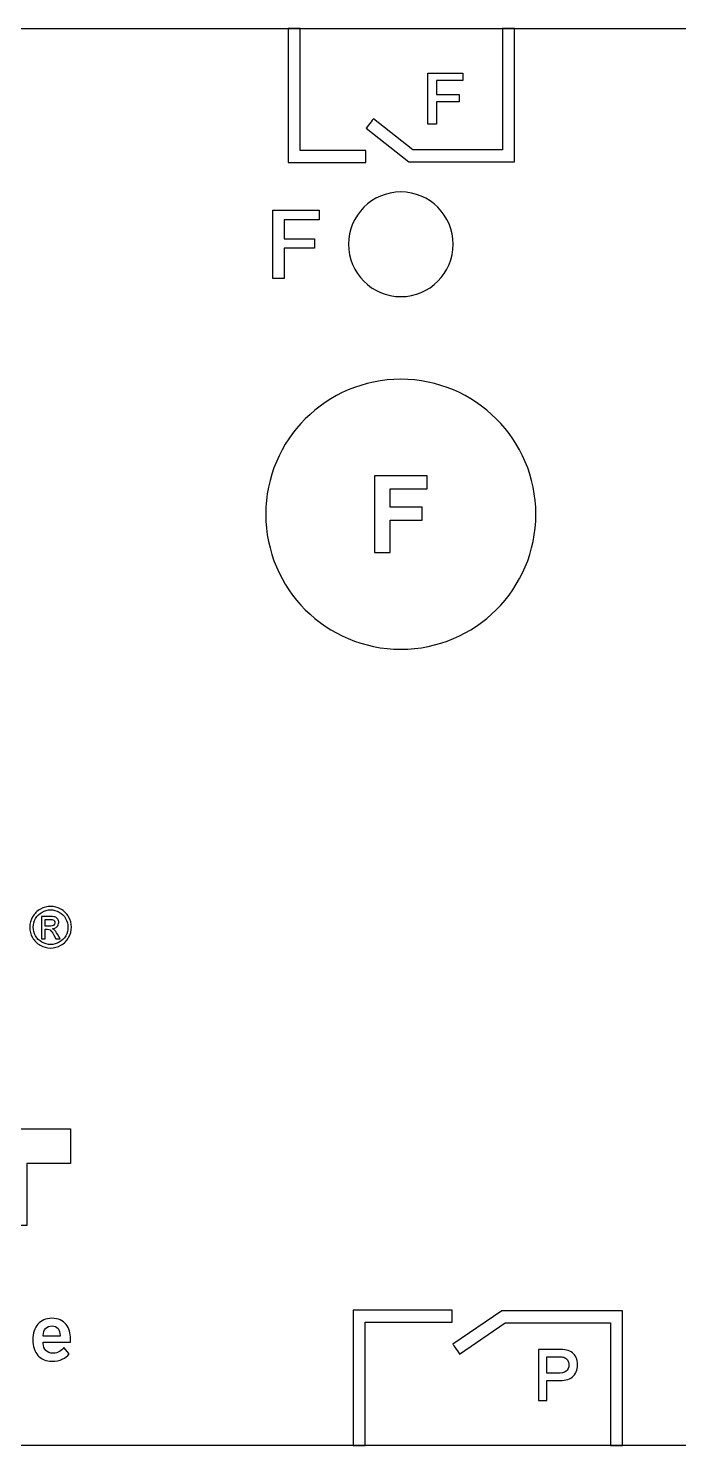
# Model space of a CAD drawing. Header units: millimetres. Extents: x 2151 to 5908, y -441 to 3322.
# Drawn here: x 3090.08 to 3109.34, y 3216.45 to 3258.45 of the extents above; entities that cross this region are included whole.
import ezdxf

# ---------------------------------------------------------------- set-up
doc = ezdxf.new("R2010")
doc.units = ezdxf.units.MM
doc.layers.add('Beschriftung', color=7, linetype='Continuous')
doc.layers.add('Gehäuse', color=7, linetype='Continuous')

# ---------------------------------------------------------------- blocks, each defined once
blk = doc.blocks.new('Gehäuse_12_TE1')
at = {"layer": 'Gehäuse'}
blk.add_lwpolyline([(2.5, 66.5), (213.5, 66.5), (213.5, 24.5), (2.5, 24.5)], close=True, dxfattribs=at)
blk = doc.blocks.new('AKS-2416.03')
at = {"layer": 'Beschriftung'}
for points, knots in [([(79.2615, 66.5), (79.2615, 66.5), (79.6145, 66.5), (79.6145, 66.5), (79.6145, 66.5), (79.6145, 66.5), (79.6145, 62.8807), (79.6145, 62.8807), (79.6145, 62.8807), (79.6145, 62.8807), (81.5606, 62.8807), (81.5606, 62.8807), (81.5606, 62.8807), (81.5606, 62.8807), (81.5606, 62.5279), (81.5606, 62.5279), (81.5606, 62.5279), (81.5606, 62.5279), (79.2615, 62.5279), (79.2615, 62.5279), (79.2615, 62.5279), (79.2615, 62.5279), (79.2615, 66.5), (79.2615, 66.5)], [0, 0, 0, 0, 0.1428571, 0.1428571, 0.1428571, 0.1428572, 0.2857143, 0.2857143, 0.2857143, 0.2857143, 0.4285714, 0.4285714, 0.4285714, 0.4285714, 0.5714286, 0.5714286, 0.5714286, 0.5714286, 0.7142857, 0.7142857, 0.7142857, 0.7142857, 1, 1, 1, 1]), ([(85.6115, 66.5), (85.6115, 66.5), (85.9645, 66.5), (85.9645, 66.5), (85.9645, 66.5), (85.9645, 66.5), (85.9645, 62.5463), (85.9645, 62.5463), (85.9645, 62.5463), (85.9645, 62.5463), (82.8368, 62.5463), (82.8368, 62.5463), (82.8368, 62.5463), (82.8368, 62.5463), (81.5694, 63.541), (81.5694, 63.541), (81.5694, 63.541), (81.5694, 63.541), (81.7872, 63.818), (81.7872, 63.818), (81.7872, 63.818), (81.7872, 63.818), (82.958, 62.8991), (82.958, 62.8991), (82.958, 62.8991), (82.958, 62.8991), (85.6115, 62.8991), (85.6115, 62.8991), (85.6115, 62.8991), (85.6115, 62.8991), (85.6115, 66.5), (85.6115, 66.5)], [0, 0, 0, 0, 0.1111111, 0.1111111, 0.1111111, 0.1111111, 0.2222222, 0.2222222, 0.2222222, 0.2222222, 0.3333333, 0.3333333, 0.3333333, 0.3333333, 0.4444444, 0.4444444, 0.4444444, 0.4444445, 0.5555556, 0.5555556, 0.5555556, 0.5555556, 0.6666667, 0.6666667, 0.6666667, 0.6666667, 0.7777778, 0.7777778, 0.7777778, 0.7777778, 1, 1, 1, 1]), ([(83.403, 63.6564), (83.403, 63.6564), (83.6527, 63.6564), (83.6527, 63.6564), (83.6527, 63.6564), (83.6527, 63.6564), (83.6527, 64.3252), (83.6527, 64.3252), (83.6527, 64.3252), (83.6527, 64.3252), (84.328, 64.3252), (84.328, 64.3252), (84.328, 64.3252), (84.328, 64.3252), (84.328, 64.539), (84.328, 64.539), (84.328, 64.539), (84.328, 64.539), (83.6527, 64.539), (83.6527, 64.539), (83.6527, 64.539), (83.6527, 64.539), (83.6527, 64.9581), (83.6527, 64.9581), (83.6527, 64.9581), (83.6527, 64.9581), (84.4338, 64.9581), (84.4338, 64.9581), (84.4338, 64.9581), (84.4338, 64.9581), (84.4338, 65.1719), (84.4338, 65.1719), (84.4338, 65.1719), (84.4338, 65.1719), (83.403, 65.1719), (83.403, 65.1719), (83.403, 65.1719), (83.403, 65.1719), (83.403, 63.6564), (83.403, 63.6564)], [0, 0, 0, 0, 0.0909091, 0.0909091, 0.0909091, 0.0909091, 0.1818182, 0.1818182, 0.1818182, 0.1818182, 0.2727273, 0.2727273, 0.2727273, 0.2727273, 0.3636364, 0.3636364, 0.3636364, 0.3636364, 0.4545455, 0.4545455, 0.4545455, 0.4545455, 0.5454545, 0.5454545, 0.5454545, 0.5454546, 0.6363636, 0.6363636, 0.6363636, 0.6363636, 0.7272727, 0.7272727, 0.7272727, 0.7272727, 0.8181818, 0.8181818, 0.8181818, 0.8181818, 1, 1, 1, 1]), ([(82.599, 61.6505), (83.4548, 61.6505), (84.149, 60.9564), (84.149, 60.1005), (84.149, 60.1005), (84.149, 59.2446), (83.4548, 58.5505), (82.599, 58.5505), (82.599, 58.5505), (81.7432, 58.5505), (81.049, 59.2446), (81.049, 60.1005), (81.049, 60.1005), (81.049, 60.9564), (81.7432, 61.6505), (82.599, 61.6505)], [0, 0, 0, 0, 0.2, 0.2, 0.2, 0.2, 0.4, 0.4, 0.4, 0.4, 0.6, 0.6, 0.6, 0.6, 1, 1, 1, 1]), ([(78.8078, 59.0901), (78.8078, 59.0901), (79.1408, 59.0901), (79.1408, 59.0901), (79.1408, 59.0901), (79.1408, 59.0901), (79.1408, 59.9819), (79.1408, 59.9819), (79.1408, 59.9819), (79.1408, 59.9819), (80.0411, 59.9819), (80.0411, 59.9819), (80.0411, 59.9819), (80.0411, 59.9819), (80.0411, 60.2669), (80.0411, 60.2669), (80.0411, 60.2669), (80.0411, 60.2669), (79.1408, 60.2669), (79.1408, 60.2669), (79.1408, 60.2669), (79.1408, 60.2669), (79.1408, 60.8257), (79.1408, 60.8257), (79.1408, 60.8257), (79.1408, 60.8257), (80.1822, 60.8257), (80.1822, 60.8257), (80.1822, 60.8257), (80.1822, 60.8257), (80.1822, 61.1108), (80.1822, 61.1108), (80.1822, 61.1108), (80.1822, 61.1108), (78.8078, 61.1108), (78.8078, 61.1108), (78.8078, 61.1108), (78.8078, 61.1108), (78.8078, 59.0901), (78.8078, 59.0901)], [0, 0, 0, 0, 0.0909091, 0.0909091, 0.0909091, 0.0909091, 0.1818182, 0.1818182, 0.1818182, 0.1818182, 0.2727273, 0.2727273, 0.2727273, 0.2727273, 0.3636364, 0.3636364, 0.3636364, 0.3636364, 0.4545455, 0.4545455, 0.4545455, 0.4545455, 0.5454545, 0.5454545, 0.5454545, 0.5454546, 0.6363636, 0.6363636, 0.6363636, 0.6363636, 0.7272727, 0.7272727, 0.7272727, 0.7272727, 0.8181818, 0.8181818, 0.8181818, 0.8181818, 1, 1, 1, 1]), ([(82.5989, 56.1006), (84.8078, 56.1006), (86.599, 54.3093), (86.599, 52.1007), (86.599, 52.1007), (86.599, 49.8919), (84.8078, 48.1006), (82.5989, 48.1006), (82.5989, 48.1006), (80.3902, 48.1006), (78.599, 49.8919), (78.599, 52.1007), (78.599, 52.1007), (78.599, 54.3093), (80.3902, 56.1006), (82.5989, 56.1006)], [0, 0, 0, 0, 0.2, 0.2, 0.2, 0.2, 0.4, 0.4, 0.4, 0.4, 0.6, 0.6, 0.6, 0.6, 1, 1, 1, 1]), ([(81.8198, 50.9642), (81.8198, 50.9642), (81.8198, 53.237), (81.8198, 53.237), (81.8198, 53.237), (81.8198, 53.237), (83.3782, 53.237), (83.3782, 53.237), (83.3782, 53.237), (83.3782, 53.237), (83.3782, 52.8523), (83.3782, 52.8523), (83.3782, 52.8523), (83.3782, 52.8523), (82.2791, 52.8523), (82.2791, 52.8523), (82.2791, 52.8523), (82.2791, 52.8523), (82.2791, 52.3146), (82.2791, 52.3146), (82.2791, 52.3146), (82.2791, 52.3146), (83.2279, 52.3146), (83.2279, 52.3146), (83.2279, 52.3146), (83.2279, 52.3146), (83.2279, 51.9299), (83.2279, 51.9299), (83.2279, 51.9299), (83.2279, 51.9299), (82.2791, 51.9299), (82.2791, 51.9299), (82.2791, 51.9299), (82.2791, 51.9299), (82.2791, 50.9642), (82.2791, 50.9642), (82.2791, 50.9642), (82.2791, 50.9642), (81.8198, 50.9642), (81.8198, 50.9642)], [0, 0, 0, 0, 0.0909091, 0.0909091, 0.0909091, 0.0909091, 0.1818182, 0.1818182, 0.1818182, 0.1818182, 0.2727273, 0.2727273, 0.2727273, 0.2727273, 0.3636364, 0.3636364, 0.3636364, 0.3636364, 0.4545455, 0.4545455, 0.4545455, 0.4545455, 0.5454545, 0.5454545, 0.5454545, 0.5454546, 0.6363636, 0.6363636, 0.6363636, 0.6363636, 0.7272727, 0.7272727, 0.7272727, 0.7272727, 0.8181818, 0.8181818, 0.8181818, 0.8181818, 1, 1, 1, 1]), ([(72.2268, 40.4796), (72.3303, 40.4796), (72.4305, 40.453), (72.5294, 40.3994), (72.5294, 40.3994), (72.6279, 40.3474), (72.7048, 40.2706), (72.7602, 40.1719), (72.7602, 40.1719), (72.8153, 40.0734), (72.842, 39.9696), (72.842, 39.8625), (72.842, 39.8625), (72.842, 39.7571), (72.8153, 39.6553), (72.7602, 39.5567), (72.7602, 39.5567), (72.7066, 39.4596), (72.6314, 39.3827), (72.5327, 39.3291), (72.5327, 39.3291), (72.4357, 39.2741), (72.3338, 39.2472), (72.2268, 39.2472), (72.2268, 39.2472), (72.1198, 39.2472), (72.0176, 39.2741), (71.9189, 39.3291), (71.9189, 39.3291), (71.8222, 39.3827), (71.7451, 39.4596), (71.6916, 39.5567), (71.6916, 39.5567), (71.6364, 39.6553), (71.6097, 39.7571), (71.6097, 39.8625), (71.6097, 39.8625), (71.6097, 39.9696), (71.6379, 40.0734), (71.6934, 40.1719), (71.6934, 40.1719), (71.7483, 40.2706), (71.8253, 40.3474), (71.9238, 40.3994), (71.9238, 40.3994), (72.0227, 40.453), (72.1231, 40.4796), (72.2268, 40.4796)], [0, 0, 0, 0, 0.0769231, 0.0769231, 0.0769231, 0.0769231, 0.1538462, 0.1538462, 0.1538462, 0.1538462, 0.2307692, 0.2307692, 0.2307692, 0.2307692, 0.3076923, 0.3076923, 0.3076923, 0.3076923, 0.3846154, 0.3846154, 0.3846154, 0.3846154, 0.4615385, 0.4615385, 0.4615385, 0.4615385, 0.5384615, 0.5384615, 0.5384615, 0.5384615, 0.6153846, 0.6153846, 0.6153846, 0.6153846, 0.6923077, 0.6923077, 0.6923077, 0.6923077, 0.7692308, 0.7692308, 0.7692308, 0.7692308, 0.8461538, 0.8461538, 0.8461538, 0.8461539, 1, 1, 1, 1]), ([(72.2268, 40.3776), (72.1398, 40.3776), (72.0562, 40.3559), (71.9744, 40.3109), (71.9744, 40.3109), (71.8923, 40.2672), (71.8271, 40.2038), (71.7819, 40.1201), (71.7819, 40.1201), (71.7351, 40.0382), (71.7115, 39.953), (71.7115, 39.8625), (71.7115, 39.8625), (71.7115, 39.7741), (71.7351, 39.6887), (71.7805, 39.6086), (71.7805, 39.6086), (71.8253, 39.5266), (71.8889, 39.4629), (71.971, 39.4177), (71.971, 39.4177), (72.0527, 39.3728), (72.1383, 39.3492), (72.2268, 39.3492), (72.2268, 39.3492), (72.3153, 39.3492), (72.4005, 39.3728), (72.4825, 39.4177), (72.4825, 39.4177), (72.5644, 39.4629), (72.6279, 39.5266), (72.6731, 39.6086), (72.6731, 39.6086), (72.7184, 39.6887), (72.7399, 39.7741), (72.7399, 39.8625), (72.7399, 39.8625), (72.7399, 39.953), (72.7166, 40.0382), (72.6714, 40.1201), (72.6714, 40.1201), (72.6246, 40.2038), (72.5611, 40.2672), (72.4792, 40.3109), (72.4792, 40.3109), (72.3972, 40.3559), (72.3119, 40.3776), (72.2268, 40.3776)], [0, 0, 0, 0, 0.0769231, 0.0769231, 0.0769231, 0.0769231, 0.1538462, 0.1538462, 0.1538462, 0.1538462, 0.2307692, 0.2307692, 0.2307692, 0.2307692, 0.3076923, 0.3076923, 0.3076923, 0.3076923, 0.3846154, 0.3846154, 0.3846154, 0.3846154, 0.4615385, 0.4615385, 0.4615385, 0.4615385, 0.5384615, 0.5384615, 0.5384615, 0.5384615, 0.6153846, 0.6153846, 0.6153846, 0.6153846, 0.6923077, 0.6923077, 0.6923077, 0.6923077, 0.7692308, 0.7692308, 0.7692308, 0.7692308, 0.8461538, 0.8461538, 0.8461538, 0.8461539, 1, 1, 1, 1]), ([(71.9559, 39.5232), (71.9559, 39.5232), (71.9559, 40.1853), (71.9559, 40.1853), (71.9559, 40.1853), (71.9559, 40.1853), (72.1831, 40.1853), (72.1831, 40.1853), (72.1831, 40.1853), (72.2619, 40.1853), (72.3187, 40.1786), (72.3537, 40.167), (72.3537, 40.167), (72.3888, 40.1552), (72.4156, 40.1335), (72.4374, 40.1034), (72.4374, 40.1034), (72.4574, 40.0734), (72.4675, 40.0399), (72.4675, 40.0064), (72.4675, 40.0064), (72.4675, 39.9579), (72.4509, 39.916), (72.4156, 39.8792), (72.4156, 39.8792), (72.3806, 39.8441), (72.3354, 39.8241), (72.2767, 39.8192), (72.2767, 39.8192), (72.3004, 39.8091), (72.3202, 39.7973), (72.3338, 39.7842), (72.3338, 39.7842), (72.3604, 39.7589), (72.394, 39.7137), (72.4324, 39.6535), (72.4324, 39.6535), (72.4324, 39.6535), (72.5127, 39.5232), (72.5127, 39.5232), (72.5127, 39.5232), (72.5127, 39.5232), (72.3821, 39.5232), (72.3821, 39.5232), (72.3821, 39.5232), (72.3821, 39.5232), (72.3237, 39.6268), (72.3237, 39.6268), (72.3237, 39.6268), (72.2767, 39.7104), (72.24, 39.7605), (72.2118, 39.7824), (72.2118, 39.7824), (72.1914, 39.7973), (72.163, 39.8042), (72.1263, 39.8042), (72.1263, 39.8042), (72.1263, 39.8042), (72.0629, 39.8042), (72.0629, 39.8042), (72.0629, 39.8042), (72.0629, 39.8042), (72.0629, 39.5232), (72.0629, 39.5232), (72.0629, 39.5232), (72.0629, 39.5232), (71.9559, 39.5232), (71.9559, 39.5232)], [0, 0, 0, 0, 0.0555556, 0.0555556, 0.0555556, 0.0555556, 0.1111111, 0.1111111, 0.1111111, 0.1111111, 0.1666667, 0.1666667, 0.1666667, 0.1666667, 0.2222222, 0.2222222, 0.2222222, 0.2222222, 0.2777778, 0.2777778, 0.2777778, 0.2777778, 0.3333333, 0.3333333, 0.3333333, 0.3333333, 0.3888889, 0.3888889, 0.3888889, 0.3888889, 0.4444444, 0.4444444, 0.4444444, 0.4444445, 0.5, 0.5, 0.5, 0.5, 0.5555556, 0.5555556, 0.5555556, 0.5555556, 0.6111111, 0.6111111, 0.6111111, 0.6111111, 0.6666667, 0.6666667, 0.6666667, 0.6666667, 0.7222222, 0.7222222, 0.7222222, 0.7222222, 0.7777778, 0.7777778, 0.7777778, 0.7777778, 0.8333333, 0.8333333, 0.8333333, 0.8333333, 0.8888889, 0.8888889, 0.8888889, 0.8888889, 1, 1, 1, 1]), ([(72.0629, 39.8961), (72.0629, 39.8961), (72.1931, 39.8961), (72.1931, 39.8961), (72.1931, 39.8961), (72.255, 39.8961), (72.2969, 39.9061), (72.3202, 39.9244), (72.3202, 39.9244), (72.3421, 39.9428), (72.3537, 39.9663), (72.3537, 39.9962), (72.3537, 39.9962), (72.3537, 40.0165), (72.3487, 40.0333), (72.3372, 40.0499), (72.3372, 40.0499), (72.3271, 40.0648), (72.3119, 40.0766), (72.292, 40.0833), (72.292, 40.0833), (72.2735, 40.0916), (72.2366, 40.0951), (72.1849, 40.0951), (72.1849, 40.0951), (72.1849, 40.0951), (72.0629, 40.0951), (72.0629, 40.0951), (72.0629, 40.0951), (72.0629, 40.0951), (72.0629, 39.8961), (72.0629, 39.8961)], [0, 0, 0, 0, 0.1111111, 0.1111111, 0.1111111, 0.1111111, 0.2222222, 0.2222222, 0.2222222, 0.2222222, 0.3333333, 0.3333333, 0.3333333, 0.3333333, 0.4444444, 0.4444444, 0.4444444, 0.4444445, 0.5555556, 0.5555556, 0.5555556, 0.5555556, 0.6666667, 0.6666667, 0.6666667, 0.6666667, 0.7777778, 0.7777778, 0.7777778, 0.7777778, 1, 1, 1, 1]), ([(69.0575, 33.8901), (69.0575, 33.8901), (69.0575, 32.861), (69.0575, 32.861), (69.0575, 32.861), (69.0575, 32.861), (70.0253, 32.861), (70.0421, 32.861), (70.0421, 32.861), (70.2356, 32.863), (70.3774, 32.7075), (70.3774, 32.5346), (70.3774, 32.5346), (70.3774, 32.3706), (70.3774, 31.025), (70.3774, 31.025), (70.3774, 31.025), (70.3774, 31.025), (71.5225, 31.025), (71.5225, 31.025), (71.5225, 31.025), (71.5225, 31.025), (71.5225, 32.8578), (71.5225, 32.8578), (71.5225, 32.8578), (71.5225, 32.8578), (72.8186, 32.8578), (72.8186, 32.8578), (72.8186, 32.8578), (72.8186, 32.8578), (72.8186, 33.8901), (72.8186, 33.8901), (72.8186, 33.8901), (72.8186, 33.8901), (69.0575, 33.8901), (69.0575, 33.8901)], [0, 0, 0, 0, 0.1, 0.1, 0.1, 0.1, 0.2, 0.2, 0.2, 0.2, 0.3, 0.3, 0.3, 0.3, 0.4, 0.4, 0.4, 0.4, 0.5, 0.5, 0.5, 0.5, 0.6, 0.6, 0.6, 0.6, 0.7, 0.7, 0.7, 0.7, 0.8, 0.8, 0.8, 0.8, 1, 1, 1, 1]), ([(72.2726, 27), (72.1824, 27), (72.102, 27.0152), (72.0311, 27.0455), (72.0311, 27.0455), (71.9605, 27.0759), (71.9006, 27.1186), (71.8516, 27.1738), (71.8516, 27.1738), (71.8026, 27.229), (71.7649, 27.2958), (71.7384, 27.3743), (71.7384, 27.3743), (71.7121, 27.4528), (71.6988, 27.5412), (71.6988, 27.6391), (71.6988, 27.6391), (71.6988, 27.7355), (71.7116, 27.8225), (71.7373, 27.9003), (71.7373, 27.9003), (71.7629, 27.978), (71.7999, 28.0446), (71.8481, 28.0998), (71.8481, 28.0998), (71.8963, 28.1549), (71.9554, 28.1977), (72.0253, 28.2281), (72.0253, 28.2281), (72.0953, 28.2584), (72.1746, 28.2735), (72.2633, 28.2735), (72.2633, 28.2735), (72.3582, 28.2735), (72.4405, 28.2572), (72.5105, 28.2245), (72.5105, 28.2245), (72.5805, 28.1919), (72.638, 28.1476), (72.6831, 28.0915), (72.6831, 28.0915), (72.7282, 28.0356), (72.762, 27.9707), (72.7845, 27.8969), (72.7845, 27.8969), (72.8071, 27.823), (72.8184, 27.744), (72.8184, 27.6601), (72.8184, 27.6601), (72.8184, 27.6601), (72.8184, 27.5621), (72.8184, 27.5621), (72.8184, 27.5621), (72.8184, 27.5621), (72.009, 27.5621), (72.009, 27.5621), (72.009, 27.5621), (72.009, 27.5621), (72.009, 27.5321), (72.009, 27.5321), (72.009, 27.5321), (72.009, 27.4439), (72.0339, 27.3735), (72.0836, 27.3204), (72.0836, 27.3204), (72.1334, 27.2671), (72.2073, 27.2402), (72.3052, 27.2402), (72.3052, 27.2402), (72.3799, 27.2402), (72.4409, 27.2558), (72.4883, 27.2865), (72.4883, 27.2865), (72.5357, 27.3176), (72.5782, 27.3569), (72.6155, 27.4047), (72.6155, 27.4047), (72.6155, 27.4047), (72.7764, 27.2247), (72.7764, 27.2247), (72.7764, 27.2247), (72.7266, 27.1544), (72.6586, 27.0996), (72.5723, 27.0594), (72.5723, 27.0594), (72.486, 27.0199), (72.3861, 27), (72.2726, 27)], [0, 0, 0, 0, 0.0434783, 0.0434783, 0.0434783, 0.0434783, 0.0869565, 0.0869565, 0.0869565, 0.0869565, 0.1304348, 0.1304348, 0.1304348, 0.1304348, 0.173913, 0.173913, 0.173913, 0.1739131, 0.2173913, 0.2173913, 0.2173913, 0.2173913, 0.2608696, 0.2608696, 0.2608696, 0.2608696, 0.3043478, 0.3043478, 0.3043478, 0.3043478, 0.3478261, 0.3478261, 0.3478261, 0.3478261, 0.3913043, 0.3913043, 0.3913043, 0.3913044, 0.4347826, 0.4347826, 0.4347826, 0.4347826, 0.4782609, 0.4782609, 0.4782609, 0.4782609, 0.5217391, 0.5217391, 0.5217391, 0.5217391, 0.5652174, 0.5652174, 0.5652174, 0.5652174, 0.6086957, 0.6086957, 0.6086957, 0.6086957, 0.6521739, 0.6521739, 0.6521739, 0.6521739, 0.6956522, 0.6956522, 0.6956522, 0.6956522, 0.7391304, 0.7391304, 0.7391304, 0.7391304, 0.7826087, 0.7826087, 0.7826087, 0.7826087, 0.826087, 0.826087, 0.826087, 0.826087, 0.8695652, 0.8695652, 0.8695652, 0.8695652, 0.9130435, 0.9130435, 0.9130435, 0.9130435, 1, 1, 1, 1]), ([(81.5385, 24.5), (81.5385, 24.5), (81.1853, 24.5), (81.1853, 24.5), (81.1853, 24.5), (81.1847, 25.8382), (81.1832, 27.1775), (81.1832, 28.5125), (81.1832, 28.5125), (81.1832, 28.5125), (84.1212, 28.5125), (84.1212, 28.5125), (84.1212, 28.5125), (84.1212, 28.5125), (84.1212, 28.1597), (84.1212, 28.1597), (84.1212, 28.1597), (84.1212, 28.1597), (81.5385, 28.1597), (81.5385, 28.1597), (81.5385, 28.1597), (81.5385, 28.1597), (81.5385, 24.5), (81.5385, 24.5)], [0, 0, 0, 0, 0.1428571, 0.1428571, 0.1428571, 0.1428572, 0.2857143, 0.2857143, 0.2857143, 0.2857143, 0.4285714, 0.4285714, 0.4285714, 0.4285714, 0.5714286, 0.5714286, 0.5714286, 0.5714286, 0.7142857, 0.7142857, 0.7142857, 0.7142857, 1, 1, 1, 1]), ([(89.1594, 24.5), (89.1594, 24.5), (88.8057, 24.5), (88.8057, 24.5), (88.8057, 24.5), (88.8057, 24.5), (88.8057, 28.1413), (88.8057, 28.1413), (88.8057, 28.1413), (88.8057, 28.1413), (85.6935, 28.1413), (85.6935, 28.1413), (85.6935, 28.1413), (85.6935, 28.1413), (84.337, 27.2155), (84.337, 27.2155), (84.337, 27.2155), (84.337, 27.2155), (84.1386, 27.5063), (84.1386, 27.5063), (84.1386, 27.5063), (84.1386, 27.5063), (85.586, 28.4941), (85.586, 28.4941), (85.586, 28.4941), (85.586, 28.4941), (89.1666, 28.4941), (89.1666, 28.4941), (89.1666, 28.4941), (89.1666, 27.1712), (89.1614, 25.8338), (89.1594, 24.5)], [0, 0, 0, 0, 0.1111111, 0.1111111, 0.1111111, 0.1111111, 0.2222222, 0.2222222, 0.2222222, 0.2222222, 0.3333333, 0.3333333, 0.3333333, 0.3333333, 0.4444444, 0.4444444, 0.4444444, 0.4444445, 0.5555556, 0.5555556, 0.5555556, 0.5555556, 0.6666667, 0.6666667, 0.6666667, 0.6666667, 0.7777778, 0.7777778, 0.7777778, 0.7777778, 1, 1, 1, 1]), ([(72.2679, 28.0496), (72.1886, 28.0496), (72.1257, 28.0232), (72.079, 27.9703), (72.079, 27.9703), (72.0324, 27.9174), (72.009, 27.849), (72.009, 27.7651), (72.009, 27.7651), (72.009, 27.7651), (72.009, 27.7464), (72.009, 27.7464), (72.009, 27.7464), (72.009, 27.7464), (72.5082, 27.7464), (72.5082, 27.7464), (72.5082, 27.7464), (72.5082, 27.7464), (72.5082, 27.7674), (72.5082, 27.7674), (72.5082, 27.7674), (72.5082, 27.8513), (72.4875, 27.9194), (72.4464, 27.9714), (72.4464, 27.9714), (72.4051, 28.0236), (72.3457, 28.0496), (72.2679, 28.0496)], [0, 0, 0, 0, 0.125, 0.125, 0.125, 0.125, 0.25, 0.25, 0.25, 0.25, 0.375, 0.375, 0.375, 0.375, 0.5, 0.5, 0.5, 0.5, 0.625, 0.625, 0.625, 0.625, 0.75, 0.75, 0.75, 0.75, 1, 1, 1, 1]), ([(87.6795, 27.2551), (87.7289, 27.2156), (87.7673, 27.1659), (87.7948, 27.1059), (87.7948, 27.1059), (87.8223, 27.0459), (87.8361, 26.9764), (87.8361, 26.8974), (87.8361, 26.8974), (87.8361, 26.7407), (87.7811, 26.6187), (87.671, 26.5312), (87.671, 26.5312), (87.623, 26.4931), (87.5627, 26.4666), (87.49, 26.4518), (87.49, 26.4518), (87.4174, 26.437), (87.3344, 26.4296), (87.2413, 26.4296), (87.2413, 26.4296), (87.2413, 26.4296), (86.928, 26.4296), (86.928, 26.4296), (86.928, 26.4296), (86.928, 26.4296), (86.928, 25.8348), (86.928, 25.8348), (86.928, 25.8348), (86.928, 25.8348), (86.6783, 25.8348), (86.6783, 25.8348), (86.6783, 25.8348), (86.6783, 25.8348), (86.6783, 27.3504), (86.6783, 27.3504), (86.6783, 27.3504), (86.6783, 27.3504), (87.2455, 27.3504), (87.2455, 27.3504), (87.2455, 27.3504), (87.3514, 27.3504), (87.4382, 27.3444), (87.5059, 27.3324), (87.5059, 27.3324), (87.5736, 27.3204), (87.6315, 27.2946), (87.6795, 27.2551)], [0, 0, 0, 0, 0.0769231, 0.0769231, 0.0769231, 0.0769231, 0.1538462, 0.1538462, 0.1538462, 0.1538462, 0.2307692, 0.2307692, 0.2307692, 0.2307692, 0.3076923, 0.3076923, 0.3076923, 0.3076923, 0.3846154, 0.3846154, 0.3846154, 0.3846154, 0.4615385, 0.4615385, 0.4615385, 0.4615385, 0.5384615, 0.5384615, 0.5384615, 0.5384615, 0.6153846, 0.6153846, 0.6153846, 0.6153846, 0.6923077, 0.6923077, 0.6923077, 0.6923077, 0.7692308, 0.7692308, 0.7692308, 0.7692308, 0.8461538, 0.8461538, 0.8461538, 0.8461539, 1, 1, 1, 1]), ([(87.5779, 26.8953), (87.5779, 26.9715), (87.5525, 27.0321), (87.5017, 27.0773), (87.5017, 27.0773), (87.4734, 27.1013), (87.4385, 27.1172), (87.3969, 27.1249), (87.3969, 27.1249), (87.3553, 27.1327), (87.3055, 27.1366), (87.2477, 27.1366), (87.2477, 27.1366), (87.2477, 27.1366), (86.928, 27.1366), (86.928, 27.1366), (86.928, 27.1366), (86.928, 27.1366), (86.928, 26.6434), (86.928, 26.6434), (86.928, 26.6434), (86.928, 26.6434), (87.2328, 26.6434), (87.2328, 26.6434), (87.2328, 26.6434), (87.4629, 26.6434), (87.5779, 26.7273), (87.5779, 26.8953)], [0, 0, 0, 0, 0.125, 0.125, 0.125, 0.125, 0.25, 0.25, 0.25, 0.25, 0.375, 0.375, 0.375, 0.375, 0.5, 0.5, 0.5, 0.5, 0.625, 0.625, 0.625, 0.625, 0.75, 0.75, 0.75, 0.75, 1, 1, 1, 1])]:
    blk.add_open_spline(points, degree=3, knots=knots, dxfattribs=at)
at = {"layer": 'Gehäuse'}
blk.add_blockref('Gehäuse_12_TE1', (0, 0), dxfattribs=at)
blk = doc.blocks.new('MDT_CAD_AKS-241603')
blk.add_blockref('AKS-2416.03', (10, 10))

msp = doc.modelspace()

# ---------------------------------------------------------------- block references
msp.add_blockref('MDT_CAD_AKS-241603', (3008.509, 3181.952))

doc.saveas('drawing.dxf')
